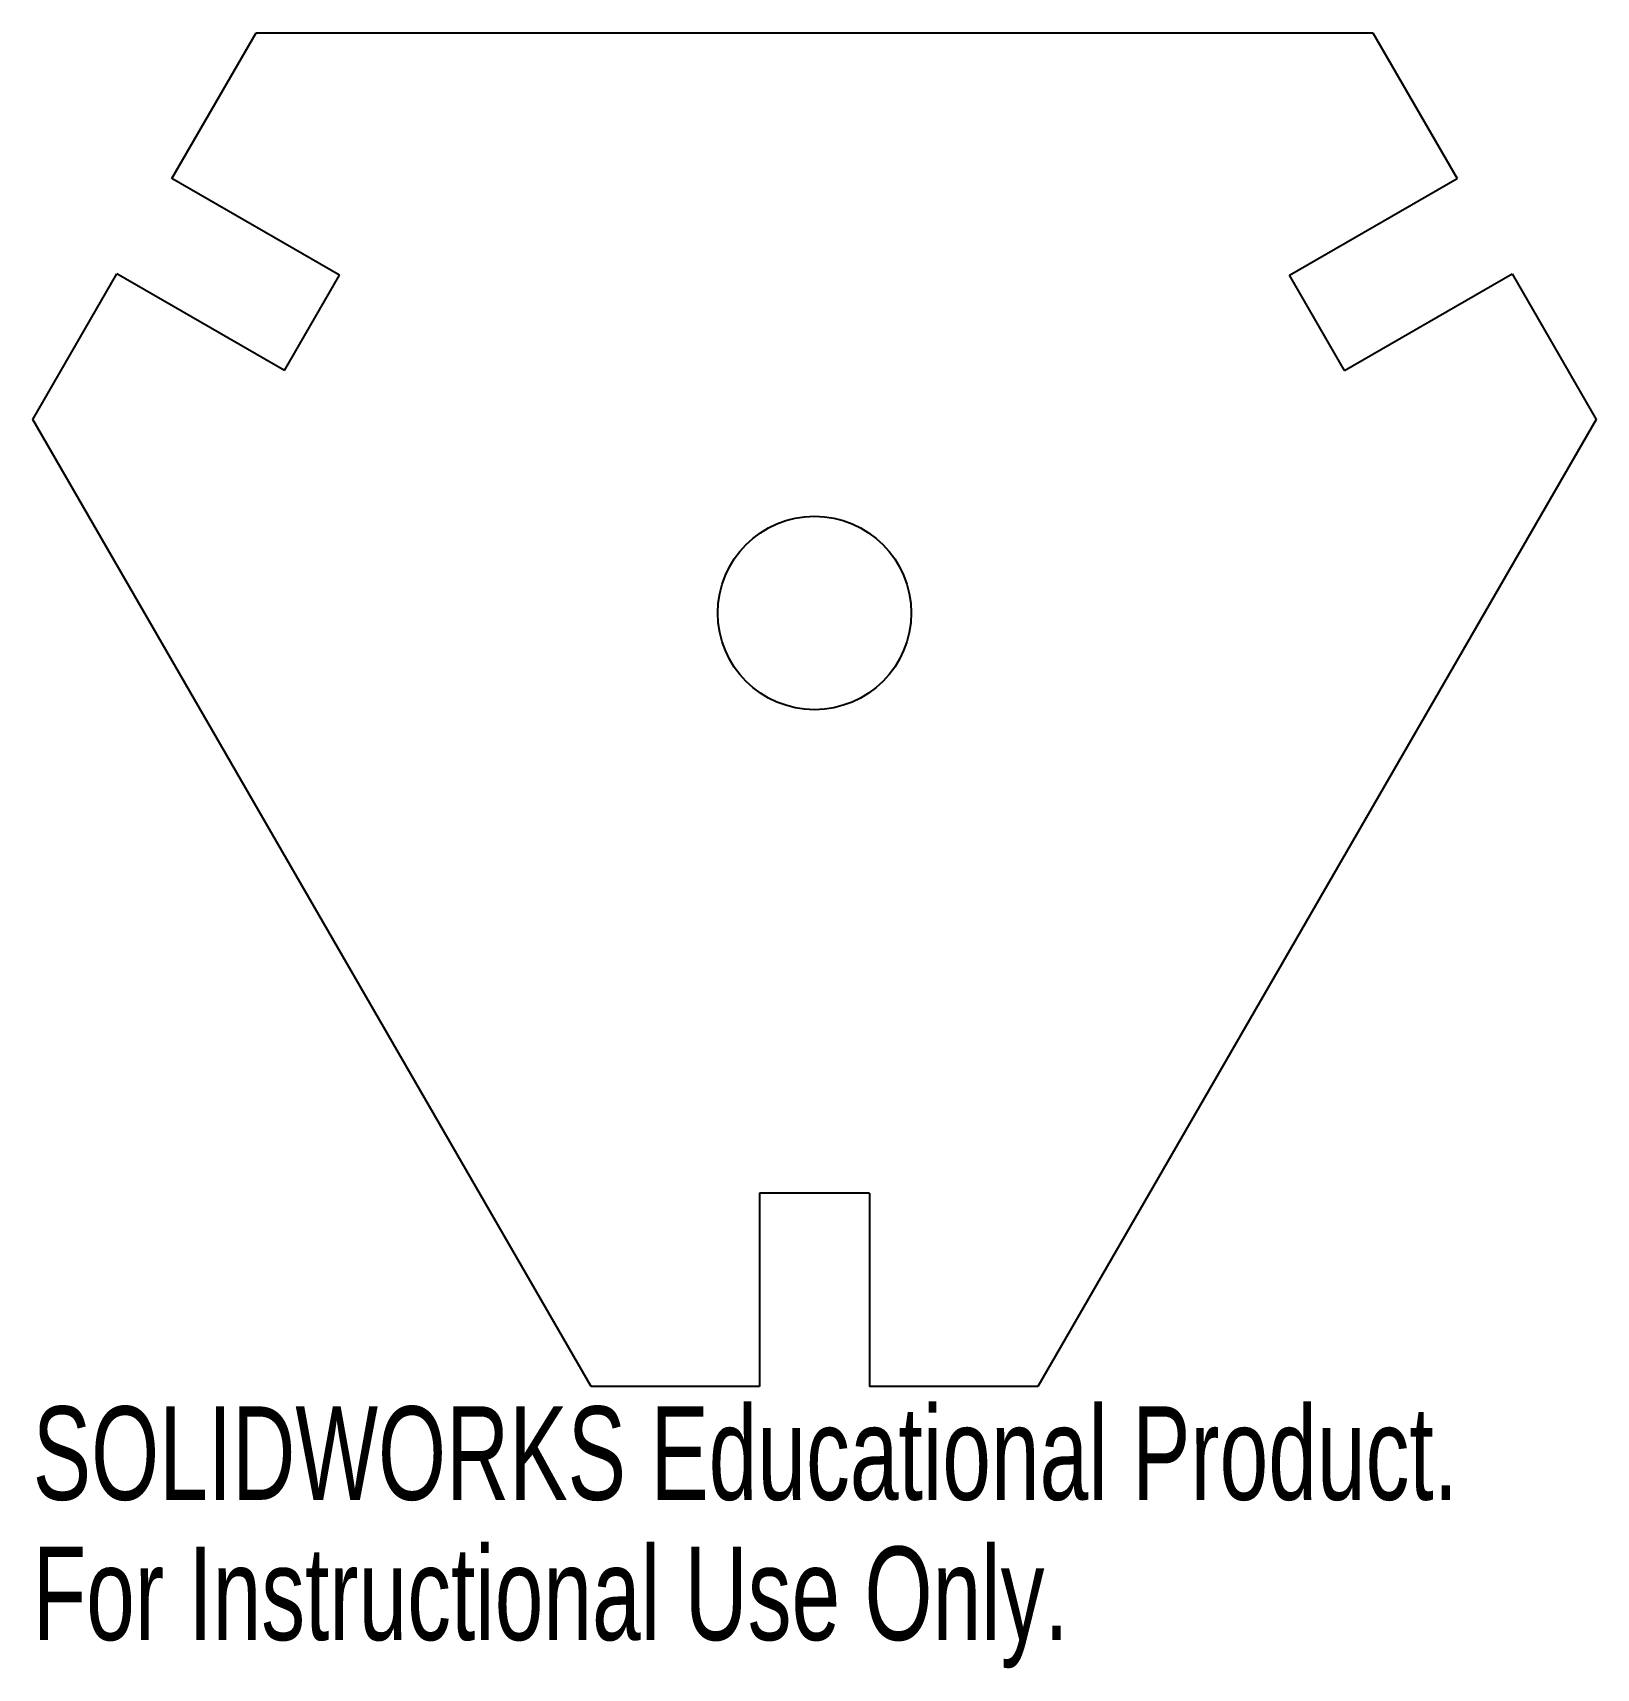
# Model space of a CAD drawing. Header units: millimetres. Extents: x -40.4 to 40.4, y -54.6 to 30.
import ezdxf

# ---------------------------------------------------------------- set-up
doc = ezdxf.new("R2010")
doc.units = ezdxf.units.MM
doc.styles.add('SLDTEXTSTYLE0', font='TXT', dxfattribs={"width": 0.7})

msp = doc.modelspace()

# ---------------------------------------------------------------- linework, layer by layer
at = {"color": 7, "linetype": 'Continuous', "lineweight": 25}
for p, q in [((-33.216, 22.468), (-28.868, 30)), ((-28.868, 30), (28.868, 30)), ((28.868, 30), (33.216, 22.468)), ((-24.556, 17.468), (-33.216, 22.468)), ((24.556, 17.468), (33.216, 22.468)), ((-40.415, 10), (-36.066, 17.532)), ((-27.406, 12.532), (-36.066, 17.532)), ((-27.406, 12.532), (-24.556, 17.468)), ((27.406, 12.532), (24.556, 17.468)), ((27.406, 12.532), (36.066, 17.532)), ((36.066, 17.532), (40.415, 10)), ((-11.547, -40), (-40.415, 10)), ((40.415, 10), (11.547, -40)), ((2.85, -30), (-2.85, -30)), ((-2.85, -30), (-2.85, -40)), ((2.85, -30), (2.85, -40)), ((-2.85, -40), (-11.547, -40)), ((11.547, -40), (2.85, -40))]:
    msp.add_line(p, q, dxfattribs=at)
msp.add_circle((0, 0), 5, dxfattribs=at)

# ---------------------------------------------------------------- texts
at = {"color": 7, "linetype": 'Continuous', "char_height": 4.83362, "attachment_point": 1, "style": 'SLDTEXTSTYLE0'}
for s, insert in [('SOLIDWORKS Educational Product.', (-40.415, -41.02)), ('For Instructional Use Only.', (-40.415, -48.27))]:
    msp.add_mtext(s, dxfattribs=dict(at, insert=insert))

doc.saveas('drawing.dxf')
